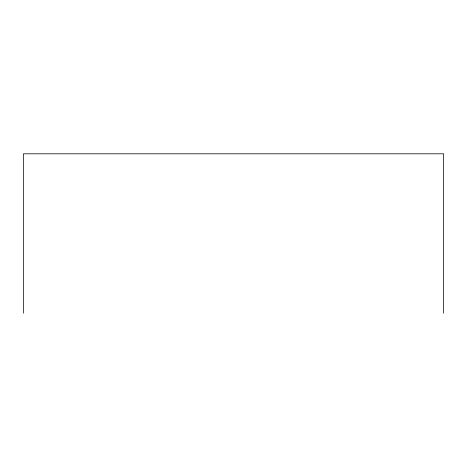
<?xml version="1.0" encoding="UTF-8"?>
<svg xmlns="http://www.w3.org/2000/svg" width="467" height="467" viewBox="0 0 467 467"><rect width="100%" height="100%" fill="white"/><g stroke="black" fill="none" stroke-linecap="round" stroke-linejoin="round"><path stroke-width="0.7" d="M443.65 313.194L443.65 153.806L23.35 153.806L23.35 313.194"/></g></svg>
